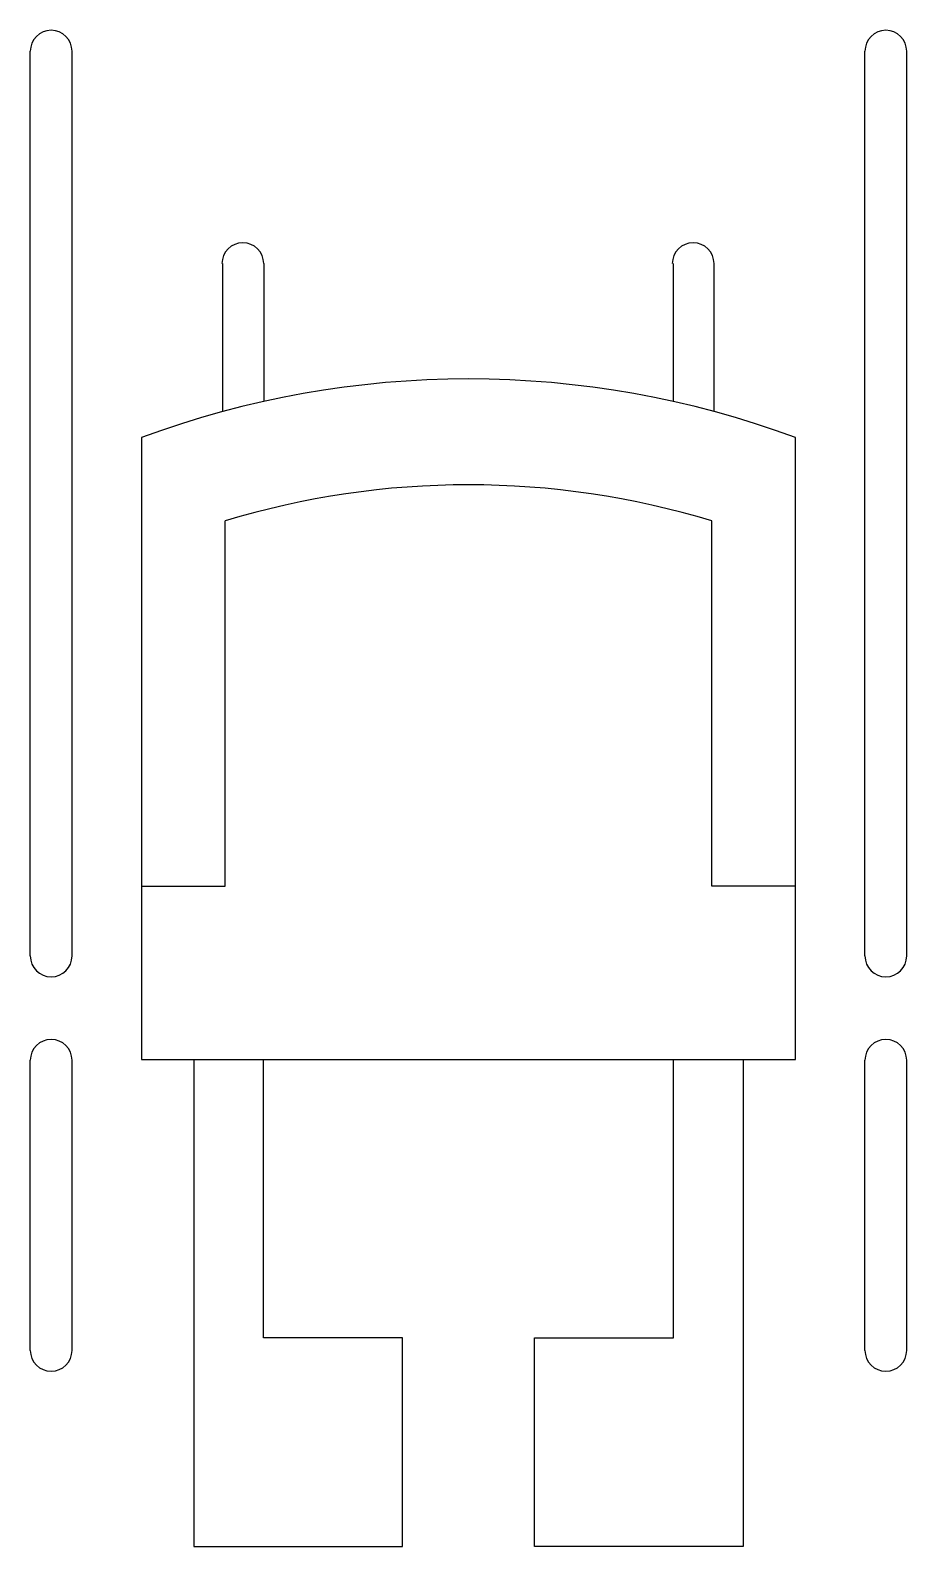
# Model space of a CAD drawing. Extents: x -370 to -307, y 4 to 113.
import ezdxf

# ---------------------------------------------------------------- set-up
doc = ezdxf.new("R2010")
doc.units = 0
doc.header["$LTSCALE"] = 100
doc.layers.get('0').update_dxf_attribs({"linetype": 'CONTINUOUS'})

msp = doc.modelspace()

# ---------------------------------------------------------------- linework, layer by layer
for p, q in [((-369.81, 46.66), (-369.81, 111.66)), ((-366.81, 46.66), (-366.81, 111.66)), ((-309.81, 46.66), (-309.81, 111.66)), ((-306.81, 46.66), (-306.81, 111.66)), ((-355.96, 85.78), (-355.96, 96.4)), ((-353.03, 96.4), (-353.03, 86.5)), ((-323.59, 96.4), (-323.59, 86.5)), ((-320.66, 85.78), (-320.66, 96.4)), ((-361.81, 83.91), (-361.81, 39.22)), ((-314.81, 39.22), (-314.81, 83.91)), ((-355.81, 51.68), (-355.81, 77.91)), ((-320.81, 51.68), (-320.81, 77.91)), ((-361.81, 51.68), (-355.81, 51.68)), ((-314.81, 51.68), (-320.81, 51.68)), ((-314.81, 51.68), (-320.81, 51.68)), ((-369.81, 18.32), (-369.81, 39.16)), ((-366.81, 18.32), (-366.81, 39.16)), ((-361.81, 39.22), (-314.81, 39.22)), ((-358.05, 39.22), (-358.05, 4.22)), ((-353.05, 19.22), (-353.05, 39.22)), ((-323.57, 19.22), (-323.57, 39.22)), ((-318.57, 39.22), (-318.57, 4.22)), ((-309.81, 18.32), (-309.81, 39.16)), ((-306.81, 18.32), (-306.81, 39.16)), ((-343.05, 19.22), (-353.05, 19.22)), ((-343.05, 4.22), (-343.05, 19.22)), ((-333.57, 19.22), (-323.57, 19.22)), ((-333.57, 4.22), (-333.57, 19.22)), ((-358.05, 4.22), (-343.05, 4.22)), ((-318.57, 4.22), (-333.57, 4.22))]:
    msp.add_line(p, q)
for centre, radius, start, end in [((-368.31, 111.66), 1.5, 0, 180), ((-308.31, 111.66), 1.5, 0, 180), ((-354.53, 96.4), 1.5, 0, 180), ((-322.16, 96.4), 1.5, 0, 180), ((-338.31, 20.35), 67.76, 69.7089, 110.2911), ((-338.31, 20.35), 60.16, 73.0889, 106.9111), ((-368.31, 46.66), 1.5, 180, 0), ((-308.31, 46.66), 1.5, 180, 0), ((-368.31, 39.16), 1.5, 0, 180), ((-308.31, 39.16), 1.5, 0, 180), ((-368.31, 18.32), 1.5, 180, 0), ((-308.31, 18.32), 1.5, 180, 0)]:
    msp.add_arc(centre, radius, start, end)

doc.saveas('drawing.dxf')
